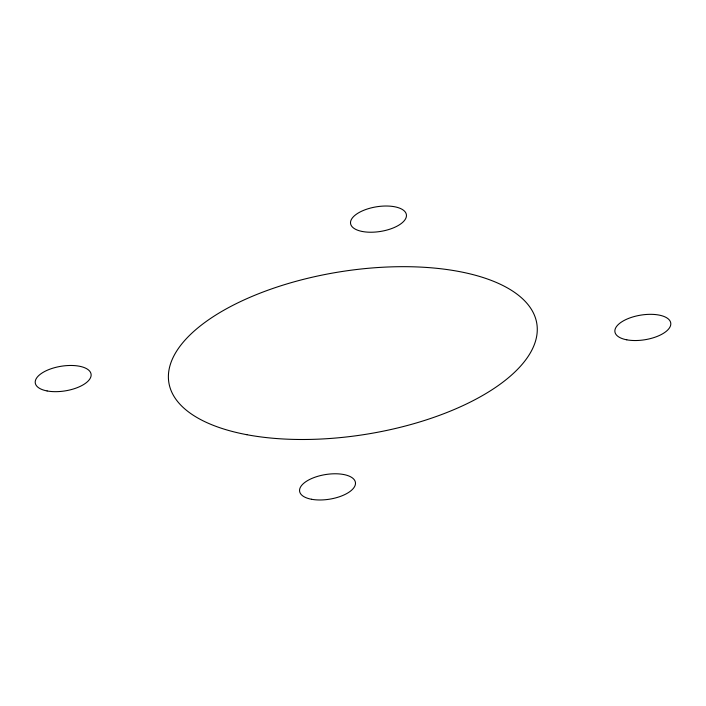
<?xml version="1.0" encoding="UTF-8"?>
<svg xmlns="http://www.w3.org/2000/svg" width="706" height="706" viewBox="0 0 706 706"><rect width="100%" height="100%" fill="white"/><g stroke="black" fill="none" stroke-linecap="round" stroke-linejoin="round"><path stroke-width="1.06" d="M362.416 231.506A28.258 12.479 -9.1 0 0 406.347 216.663A28.258 12.479 -9.1 0 0 366.688 209.205A28.258 12.479 -9.1 0 0 362.416 231.506M626.769 339.815A28.258 12.479 -9.1 0 0 670.7 324.972A28.258 12.479 -9.1 0 0 631.04 317.515A28.258 12.479 -9.1 0 0 626.769 339.815M246.897 434.711A186.331 82.267 -9.1 0 0 536.56 336.833A186.331 82.267 -9.1 0 0 275.04 287.713A186.331 82.267 -9.1 0 0 246.897 434.711M311.452 499.257A28.258 12.479 -9.1 0 0 355.383 484.413A28.258 12.479 -9.1 0 0 315.714 476.965A28.258 12.479 -9.1 0 0 311.452 499.257M47.099 390.947A28.258 12.479 -9.1 0 0 91.03 376.104A28.258 12.479 -9.1 0 0 51.37 368.656A28.258 12.479 -9.1 0 0 47.099 390.947"/></g></svg>
